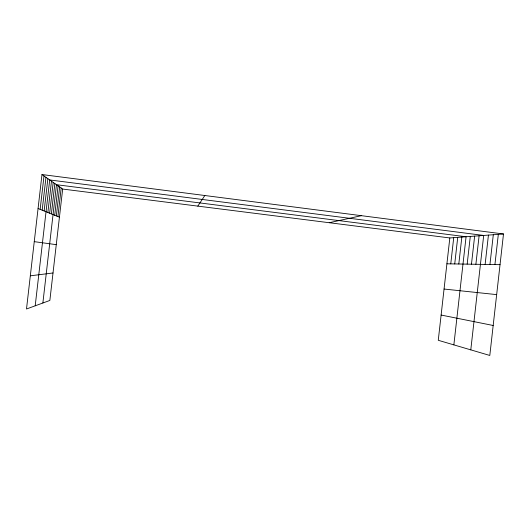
<?xml version="1.0" encoding="UTF-8"?>
<svg xmlns="http://www.w3.org/2000/svg" width="530" height="530" viewBox="0 0 530 530"><rect width="100%" height="100%" fill="white"/><g stroke="black" fill="none" stroke-linecap="round" stroke-linejoin="round"><path stroke-width="0.79" d="M503.5 233.982L449.831 237.95L438.264 340.293L489.8 355.458L503.5 233.982L41.983 174.542L26.5 308.997L49.853 300.45L62.672 189.051L41.983 174.542M450.765 263.867L453.726 237.659M454.727 263.933L457.728 237.367M458.801 264L461.842 237.062M453.859 344.884L466.075 236.751L56.478 184.712L42.87 303.008M467.168 264.132L470.296 236.433M471.468 264.205L474.642 236.115M475.887 264.278L479.107 235.784M470.786 349.866L483.698 235.446L49.694 179.948L35.205 305.81M485.122 264.424L488.435 235.095M489.945 264.503L493.304 234.737M494.914 264.583L498.326 234.366M40.161 209.35L44.003 175.96M42.181 210.178L45.964 177.331M44.142 210.973L47.859 178.663M47.872 212.49L51.47 181.194M49.648 213.212L53.192 182.406M51.37 213.915L54.862 183.572M54.716 215.273L58.101 185.844M56.332 215.935L59.665 186.944M57.903 216.571L61.188 188.018M197.809 206.117L204.832 195.517M329.236 222.719L361.394 215.677M30.323 275.819L53.02 272.97M446.909 263.808L500.042 264.669M444.06 289.042L496.663 294.62M62.672 189.051L449.831 237.95M34.251 241.653L56.273 244.661M441.119 315.045L493.185 325.486M38.067 208.502L59.433 217.194"/></g></svg>
